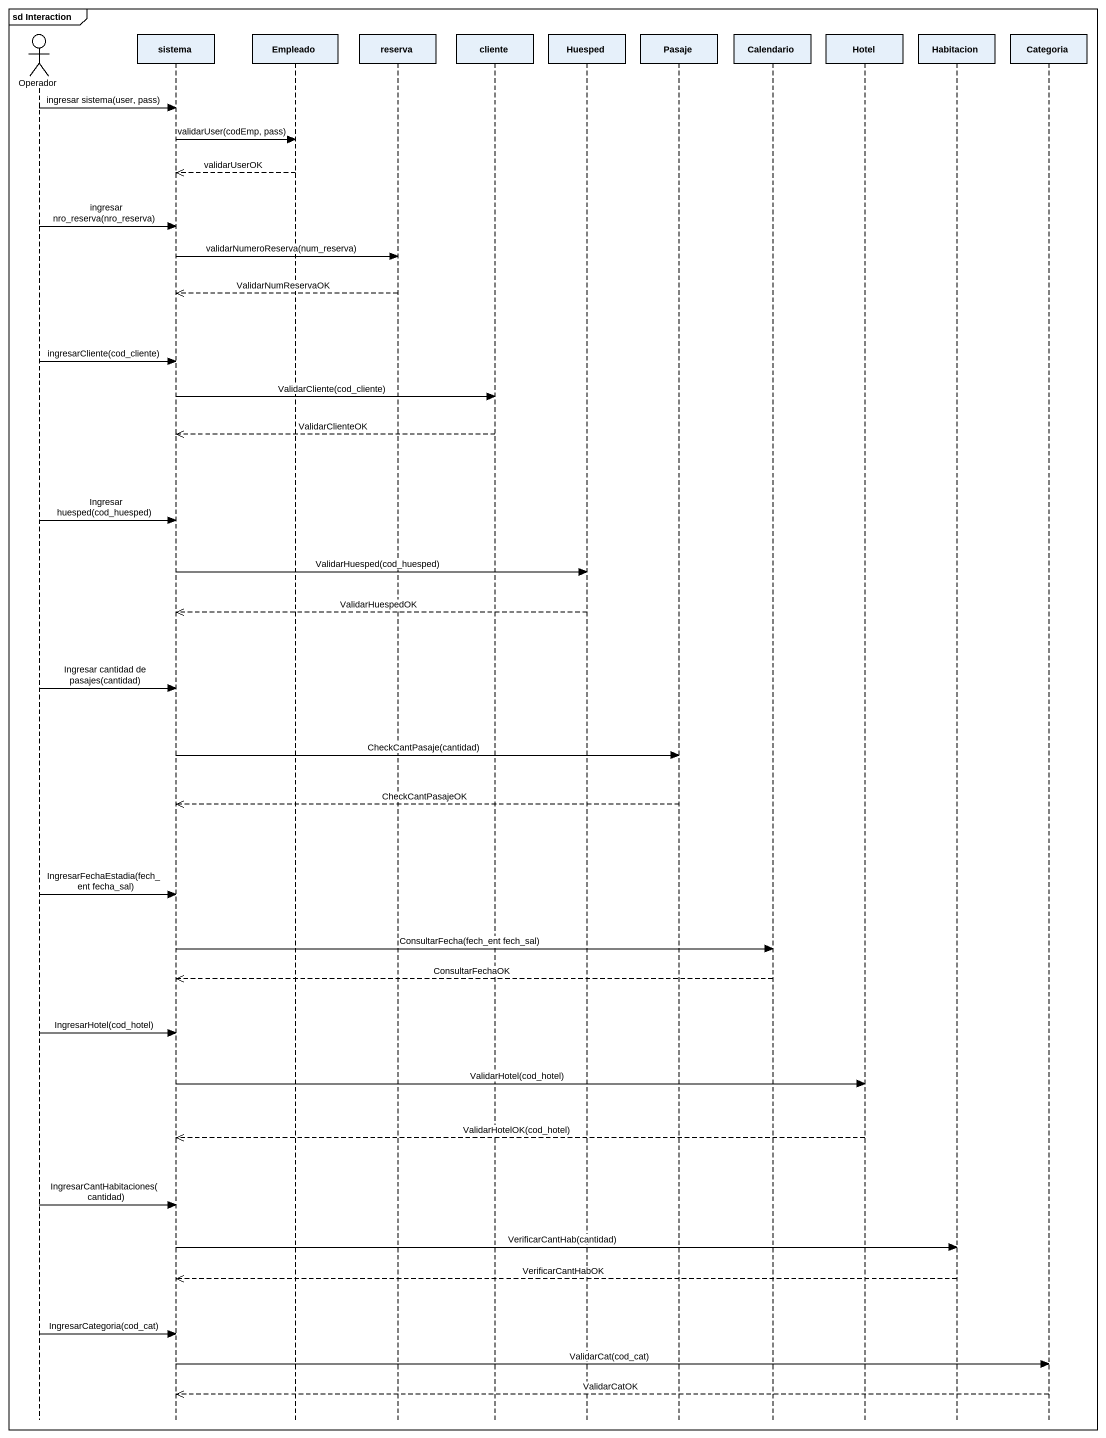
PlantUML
@startuml
mainframe sd Interaction
hide footbox
actor Operador
participant sistema
participant Empleado
participant reserva
participant cliente
participant Huesped
participant Pasaje
participant Calendario
participant Hotel
participant Habitacion
participant Categoria

Operador -> sistema : ingresar sistema(user, pass)
sistema -> Empleado : validarUser(codEmp, pass)
Empleado -->> sistema : validarUserOK
Operador -> sistema : ingresar nro_reserva(nro_reserva)
sistema -> reserva : validarNumeroReserva(num_reserva)
reserva -->> sistema : ValidarNumReservaOK
Operador -> sistema : ingresarCliente(cod_cliente)
sistema -> cliente : ValidarCliente(cod_cliente)
cliente -->> sistema : ValidarClienteOK
Operador -> sistema : Ingresar huesped(cod_huesped)
sistema -> Huesped : ValidarHuesped(cod_huesped)
Huesped -->> sistema : ValidarHuespedOK
Operador -> sistema : Ingresar cantidad de pasajes(cantidad)
sistema -> Pasaje : CheckCantPasaje(cantidad)
Pasaje -->> sistema : CheckCantPasajeOK
Operador -> sistema : IngresarFechaEstadia(fech_ent fecha_sal)
sistema -> Calendario : ConsultarFecha(fech_ent fech_sal)
Calendario -->> sistema : ConsultarFechaOK
Operador -> sistema : IngresarHotel(cod_hotel)
sistema -> Hotel : ValidarHotel(cod_hotel)
Hotel -->> sistema : ValidarHotelOK(cod_hotel)
Operador -> sistema : IngresarCantHabitaciones(cantidad)
sistema -> Habitacion : VerificarCantHab(cantidad)
Habitacion -->> sistema : VerificarCantHabOK
Operador -> sistema : IngresarCategoria(cod_cat)
sistema -> Categoria : ValidarCat(cod_cat)
Categoria -->> sistema : ValidarCatOK
@enduml
